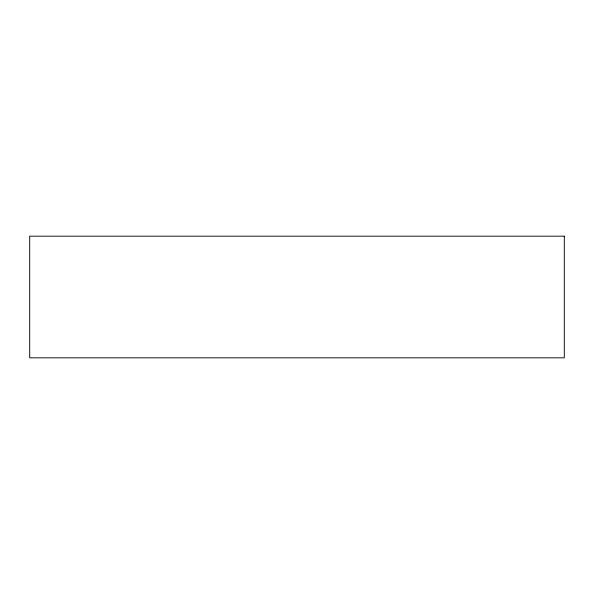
<?xml version="1.0" encoding="UTF-8"?>
<svg xmlns="http://www.w3.org/2000/svg" width="594" height="594" viewBox="0 0 594 594"><rect width="100%" height="100%" fill="white"/><g stroke="black" fill="none" stroke-linecap="round" stroke-linejoin="round"><path stroke-width="0.89" d="M564.3 236.174L29.7 236.174L29.7 357.826L564.3 357.826L564.3 236.174"/></g></svg>
